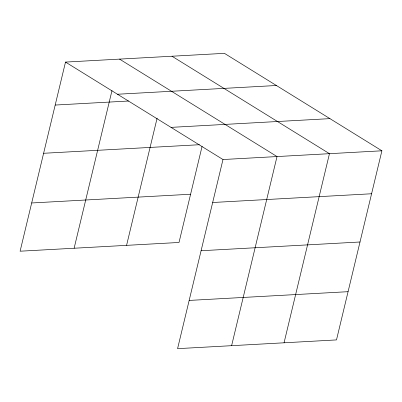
<?xml version="1.0" encoding="UTF-8"?>
<svg xmlns="http://www.w3.org/2000/svg" width="402" height="402" viewBox="0 0 402 402"><rect width="100%" height="100%" fill="white"/><g stroke="black" fill="none" stroke-linecap="round" stroke-linejoin="round"><path stroke-width="0.6" d="M65.506 62.084L222.984 159.529L177.578 348.655L336.494 339.916L381.9 150.795L224.422 53.345L65.506 62.084L20.1 251.205L179.016 242.471L202.085 146.363M74.129 248.235L111.982 90.586M126.575 245.351L157.117 118.123M231.612 345.685L277.018 156.559L119.535 59.114M284.053 342.8L329.459 153.675L171.976 56.23M117.474 94.244L276.39 85.505M55.19 105.053L128.575 101.018M171.016 127.374L329.931 118.635M43.607 153.283L199.402 144.72M222.984 159.529L381.9 150.795M31.678 202.975L190.593 194.236M212.668 202.502L371.584 193.764M201.09 250.732L360.006 241.994M189.161 300.425L348.077 291.686"/></g></svg>
